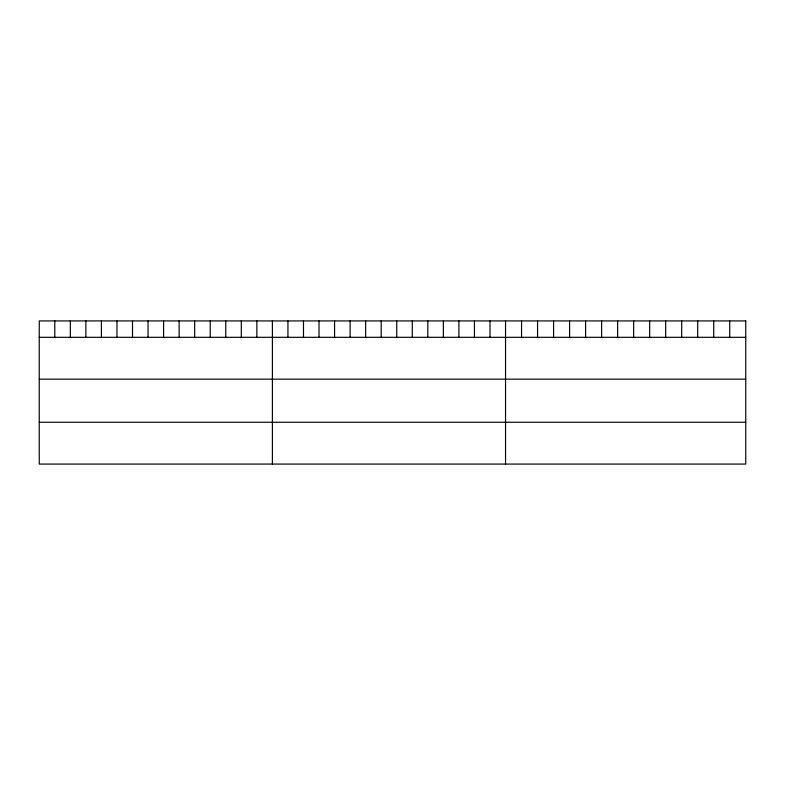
<?xml version="1.0" encoding="UTF-8"?>
<svg xmlns="http://www.w3.org/2000/svg" width="785" height="785" viewBox="0 0 785 785"><rect width="100%" height="100%" fill="white"/><g stroke="black" fill="none" stroke-linecap="round" stroke-linejoin="round"><path stroke-width="1.18" d="M39.25 337.314L745.75 337.314M39.25 379.145L745.75 379.145M39.25 422.251L745.75 422.251M729.736 320.928L729.736 337.314M713.722 320.928L713.722 337.314M697.708 320.928L697.708 337.314M681.694 320.928L681.694 337.314M665.68 320.928L665.68 337.314M649.666 320.928L649.666 337.314M633.652 320.928L633.652 337.314M617.638 320.928L617.638 337.314M601.624 320.928L601.624 337.314M585.61 320.928L585.61 337.314M569.596 320.928L569.596 337.314M553.582 320.928L553.582 337.314M537.568 320.928L537.568 337.314M521.554 320.928L521.554 337.314M505.54 320.928L505.54 464.072M489.997 320.928L489.997 337.314M474.454 320.928L474.454 337.314M458.911 320.928L458.911 337.314M443.368 320.928L443.368 337.314M427.825 320.928L427.825 337.314M412.282 320.928L412.282 337.314M396.739 320.928L396.739 337.314M381.196 320.928L381.196 337.314M365.653 320.928L365.653 337.314M350.11 320.928L350.11 337.314M334.567 320.928L334.567 337.314M319.024 320.928L319.024 337.314M303.481 320.928L303.481 337.314M287.938 320.928L287.938 337.314M272.395 320.928L272.395 464.072M256.852 320.928L256.852 337.314M241.309 320.928L241.309 337.314M225.766 320.928L225.766 337.314M210.223 320.928L210.223 337.314M194.68 320.928L194.68 337.314M179.137 320.928L179.137 337.314M163.594 320.928L163.594 337.314M148.051 320.928L148.051 337.314M132.508 320.928L132.508 337.314M116.965 320.928L116.965 337.314M101.422 320.928L101.422 337.314M85.879 320.928L85.879 337.314M70.336 320.928L70.336 337.314M54.793 320.928L54.793 337.314M745.75 320.928L39.25 320.928L39.25 464.072L745.75 464.072L745.75 320.928"/></g></svg>
